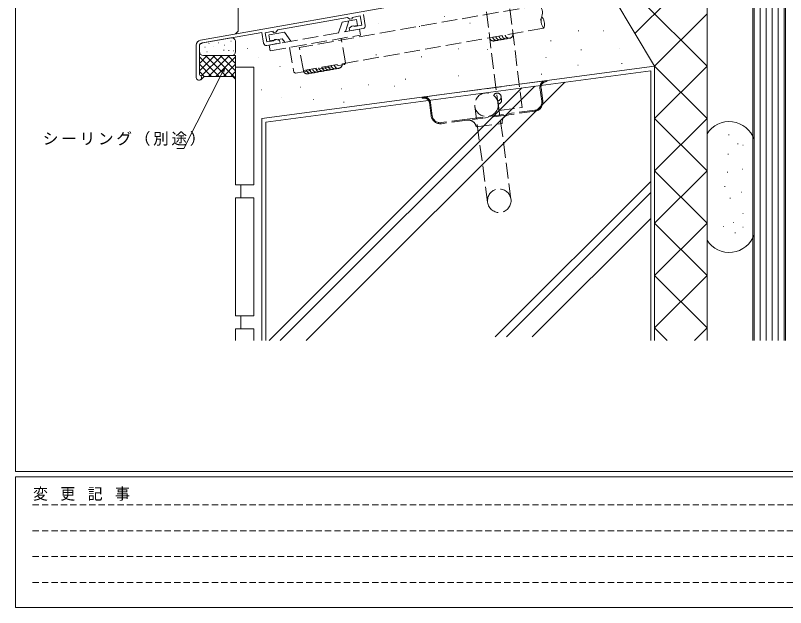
# Model space of a CAD drawing. Units: millimetres, scale not verified. Extents: x -594 to 539, y -420 to 386.
# Drawn here: x -590 to -296, y -420 to -193.7 of the extents above; entities that cross this region are included whole.
import ezdxf

# ---------------------------------------------------------------- set-up
doc = ezdxf.new("R2010")
doc.units = ezdxf.units.MM
doc.header["$LTSCALE"] = 2
doc.linetypes.add('DASHED1', pattern=[1.8, 1.2, -0.6])
doc.linetypes.add('DASHED3', pattern=[4, 3, -1])
for name, color, linetype, lineweight in [('0-1_YKK_ZWAK', 7, 'Continuous', 9), ('0-3_YKK_11', 7, 'Continuous', 9), ('0-5_YKK_13', 4, 'Continuous', 9), ('0-6_YKK_D', 6, 'Continuous', 9), ('0-7_YSS_K', 3, 'Continuous', 9)]:
    doc.layers.add(name, color=color, linetype=linetype, lineweight=lineweight)
doc.styles.add('ＭＳ ゴシック', font='')
doc.styles.get('ＭＳ ゴシック').set_extended_font_data('MS Gothic')

msp = doc.modelspace()

# ---------------------------------------------------------------- linework, layer by layer
at = {"layer": '0-1_YKK_ZWAK'}
for p, q in [((-590, -367.965), (-590, 382.035)), ((510, -367.965), (-590, -367.965)), ((-590, -419.965), (-590, -369.965)), ((456, -369.965), (-590, -369.965)), ((-590, -419.965), (456, -419.965))]:
    msp.add_line(p, q, dxfattribs=at)
at = {"layer": '0-1_YKK_ZWAK', "linetype": 'DASHED1'}
for p, q in [((-583.431, -380.697), (-228.87, -380.697)), ((-583.431, -390.595), (-228.87, -390.595)), ((-583.431, -400.493), (-228.87, -400.493)), ((-583.431, -410.391), (-228.87, -410.391))]:
    msp.add_line(p, q, dxfattribs=at)
at = {"layer": '0-3_YKK_11'}
for p, q in [((-434.153, -188.149), (-519.296, -203.162)), ((-461.387, -194.474), (-458.378, -193.943)), ((-458.378, -193.943), (-457.752, -197.488)), ((-456.42, -197.558), (-457.149, -193.422)), ((-489.845, -199.187), (-463.255, -194.499)), ((-463.255, -194.499), (-462.271, -195.188)), ((-462.271, -195.188), (-461.387, -195.032)), ((-461.387, -195.032), (-461.387, -194.474)), ((-494.618, -200.333), (-491.531, -199.789)), ((-491.531, -199.789), (-491.531, -200.347)), ((-490.535, -200.172), (-489.845, -199.187)), ((-461.53, -197.799), (-462.526, -198.635)), ((-462.526, -198.635), (-462.352, -199.62)), ((-462.352, -199.62), (-457.231, -198.717)), ((-460.866, -197.682), (-461.53, -197.799)), ((-460.64, -197.82), (-460.866, -197.682)), ((-460.414, -197.958), (-460.64, -197.82)), ((-457.752, -197.488), (-460.414, -197.958)), ((-519.088, -204.343), (-495.951, -200.264)), ((-495.951, -200.264), (-495.222, -204.4)), ((-493.993, -203.879), (-494.618, -200.333)), ((-491.531, -200.347), (-490.535, -200.172)), ((-490.337, -202.879), (-491.001, -202.996)), ((-489.116, -203.323), (-490.337, -202.879)), ((-520.949, -205.131), (-520.949, -217.453)), ((-519.749, -216.253), (-519.749, -205.131)), ((-494.063, -205.211), (-488.942, -204.308)), ((-491.331, -203.409), (-493.993, -203.879)), ((-491.166, -203.203), (-491.331, -203.409)), ((-491.001, -202.996), (-491.166, -203.203)), ((-488.942, -204.308), (-489.116, -203.323)), ((-519.564, -216.53), (-519.749, -216.253))]:
    msp.add_line(p, q, dxfattribs=at)
for centre, radius, start, end in [((-457.405, -197.732), 1, 280, 10), ((-518.949, -205.131), 2, 99.99998, 180.00002), ((-518.949, -205.131), 0.8, 99.99998, 180.00002), ((-494.237, -204.226), 1, 190.00002, 280), ((-519.949, -217.453), 1, 180.00002, 67.38011)]:
    msp.add_arc(centre, radius, start, end, dxfattribs=at)
at = {"layer": '0-5_YKK_13', "linetype": 'DASHED3'}
for p, q in [((-466.626, -200.373), (-465.295, -196.28)), ((-459.788, -195.309), (-465.295, -196.28)), ((-464.032, -199.916), (-462.701, -195.822)), ((-459.788, -195.309), (-459.389, -197.574)), ((-458.636, -198.964), (-493.104, -205.042)), ((-459.389, -197.574), (-461.057, -197.868)), ((-458.236, -201.229), (-458.636, -198.964)), ((-487.272, -200.155), (-493.272, -201.213)), ((-493.272, -201.213), (-492.872, -203.478)), ((-488.116, -202.639), (-492.872, -203.478)), ((-492.705, -207.307), (-458.236, -201.229)), ((-487.167, -203.995), (-488.116, -202.639)), ((-484.867, -203.589), (-487.272, -200.155)), ((-463.973, -211.887), (-465.622, -202.532)), ((-493.104, -205.042), (-492.705, -207.307)), ((-485.319, -206.005), (-483.669, -215.36)), ((-483.09, -215.766), (-464.378, -212.467)), ((-463.973, -211.887), (-464.378, -212.467)), ((-483.09, -215.766), (-483.669, -215.36)), ((-387.605, -219.112), (-387.109, -219.046)), ((-389.72, -221.411), (-389.046, -226.467)), ((-389.323, -221.359), (-388.649, -226.414)), ((-434.689, -225.386), (-434.193, -225.32)), ((-431.273, -232.093), (-431.946, -227.038)), ((-430.876, -232.041), (-431.55, -226.985)), ((-409.719, -265.136), (-414.607, -228.46)), ((-400.798, -263.947), (-405.685, -227.272)), ((-417.481, -233.383), (-401.622, -231.27)), ((-401.569, -231.666), (-417.429, -233.78)), ((-391.709, -229.949), (-401.622, -231.27)), ((-391.656, -230.346), (-401.569, -231.666)), ((-417.481, -233.383), (-427.394, -234.704)), ((-417.429, -233.78), (-427.341, -235.101)), ((-414.059, -236.357), (-404.146, -235.036))]:
    msp.add_line(p, q, dxfattribs=at)
for points in [[(-434.689, -225.386), (-434.741, -224.989), (-434.246, -224.923), (-387.658, -218.715)], [(-387.658, -218.715), (-387.162, -218.649), (-387.109, -219.046)]]:
    msp.add_lwpolyline(points, dxfattribs=at)
msp.add_circle((-410.146, -227.866), 4.5, dxfattribs=at)
for centre, radius, start, end in [((-387.341, -221.094), 2.4, 97.59, 187.59), ((-387.341, -221.094), 2, 97.59, 187.59), ((-433.929, -227.302), 2.4, 7.59, 97.59), ((-433.929, -227.302), 2, 7.59, 97.59), ((-392.119, -226.876), 3.5, 277.59, 7.59), ((-392.119, -226.876), 3.1, 277.59, 7.59), ((-427.803, -231.631), 3.5, 187.59, 277.59), ((-427.803, -231.631), 3.1, 187.59, 277.59), ((-401.173, -234.64), 3, 97.59, 187.59), ((-417.032, -236.753), 3, 7.59, 97.59), ((-405.259, -264.542), 4.5, 7.59, 187.59), ((-405.259, -264.542), 4.5, 187.59, 7.59)]:
    msp.add_arc(centre, radius, start, end, dxfattribs=at)
at = {"layer": '0-6_YKK_D'}
for p, q in [((-511.197, -214.95), (-510.024, -213.638)), ((-510.024, -213.638), (-510.791, -215.156)), ((-510.024, -213.638), (-510.384, -215.361)), ((-510.791, -215.156), (-525.659, -244.576)), ((-525.659, -244.576), (-528.359, -244.576))]:
    msp.add_line(p, q, dxfattribs=at)
at = {"layer": '0-7_YSS_K'}
for p, q in [((-308.454, -143.149), (-308.455, -317.965)), ((-307.954, -143.649), (-307.955, -317.965)), ((-305.654, -143.649), (-305.655, -317.965)), ((-303.354, -143.649), (-303.355, -317.965)), ((-301.054, -143.649), (-301.055, -317.965)), ((-298.754, -143.649), (-298.755, -317.965)), ((-296.455, -317.965), (-296.454, -143.649)), ((-295.955, -317.965), (-295.954, -143.149)), ((-325.954, -213.152), (-325.954, -148.149)), ((-376.102, -163.004), (-325.954, -213.152)), ((-375.953, -163.149), (-345.952, -213.152)), ((-325.954, -173.156), (-353.451, -200.653)), ((-504.951, -186.578), (-504.951, -199.809)), ((-325.954, -193.154), (-345.952, -213.152)), ((-451.305, -196.732), (-451.205, -196.732)), ((-426.245, -194.163), (-426.145, -194.163)), ((-416.531, -196.723), (-416.331, -196.723)), ((-389.597, -195.475), (-389.397, -195.475)), ((-504.951, -199.809), (-505.951, -200.809)), ((-435.796, -197.972), (-435.596, -197.972)), ((-375.149, -199.577), (-374.949, -199.577)), ((-365.517, -199.577), (-365.317, -199.577)), ((-518.51, -204.242), (-507.712, -202.338)), ((-519.749, -207.549), (-519.749, -205.719)), ((-517.636, -205.819), (-517.536, -205.819)), ((-516.093, -204.529), (-515.993, -204.529)), ((-516.093, -204.529), (-515.993, -204.529)), ((-514.3, -205.747), (-514.2, -205.747)), ((-512.542, -204.17), (-512.442, -204.17)), ((-510.282, -205.138), (-510.182, -205.138)), ((-507.699, -203.632), (-507.599, -203.632)), ((-505.952, -203.815), (-505.952, -207.549)), ((-385.673, -203.502), (-385.473, -203.502)), ((-516.977, -207.658), (-516.777, -207.658)), ((-510.52, -207.053), (-510.32, -207.053)), ((-508.623, -207.093), (-508.423, -207.093)), ((-506.838, -207.217), (-506.738, -207.217)), ((-501.425, -206.364), (-501.325, -206.364)), ((-420.991, -206.534), (-420.791, -206.534)), ((-409.932, -206.712), (-409.732, -206.712)), ((-374.079, -206.891), (-373.879, -206.891)), ((-359.417, -206.364), (-359.317, -206.364)), ((-519.749, -214.878), (-513.92, -209.049)), ((-519.749, -212.05), (-516.748, -209.049)), ((-519.749, -209.57), (-512.268, -217.051)), ((-519.053, -217.01), (-511.091, -209.049)), ((-518.249, -209.049), (-505.952, -209.049)), ((-517.442, -209.049), (-509.439, -217.051)), ((-516.265, -217.051), (-508.263, -209.049)), ((-514.614, -209.049), (-505.954, -217.709)), ((-513.437, -217.051), (-505.952, -209.566)), ((-511.785, -209.049), (-505.952, -214.882)), ((-508.957, -209.049), (-505.952, -212.054)), ((-505.952, -209.049), (-505.952, -218.051)), ((-497.356, -210.002), (-497.256, -210.002)), ((-452.384, -208.853), (-452.184, -208.853)), ((-435.082, -209.566), (-434.882, -209.566)), ((-387.476, -209.788), (-387.376, -209.788)), ((-519.749, -212.398), (-515.096, -217.051)), ((-510.608, -217.051), (-505.952, -212.394)), ((-505.952, -213.453), (-498.952, -213.453)), ((-505.952, -213.453), (-505.952, -258.453)), ((-498.952, -213.453), (-498.952, -258.453)), ((-495.952, -233.152), (-345.952, -213.152)), ((-489.002, -213.213), (-488.902, -213.213)), ((-375.267, -212.785), (-375.167, -212.785)), ((-358.56, -212.064), (-358.36, -212.064)), ((-345.952, -317.965), (-345.952, -213.152)), ((-345.952, -213.152), (-345.952, -317.965)), ((-345.952, -213.152), (-325.954, -233.15)), ((-325.954, -213.152), (-345.952, -233.15)), ((-325.954, -213.152), (-325.954, -317.965)), ((-519.749, -215.227), (-517.925, -217.051)), ((-517.941, -217.051), (-519.246, -218.356)), ((-507.78, -217.051), (-505.952, -215.223)), ((-347.452, -214.865), (-494.452, -234.465)), ((-420.991, -216.88), (-420.791, -216.88)), ((-389.24, -216.166), (-389.04, -216.166)), ((-347.452, -214.923), (-347.452, -317.965)), ((-380.276, -219.242), (-478.999, -317.965)), ((-455.238, -220.269), (-455.038, -220.269)), ((-441.147, -218.128), (-440.947, -218.128)), ((-496.07, -222.203), (-495.97, -222.203)), ((-396.594, -221.418), (-493.141, -317.965)), ((-391.699, -220.765), (-488.899, -317.965)), ((-481.291, -221.132), (-481.191, -221.132)), ((-465.655, -221.775), (-465.555, -221.775)), ((-445.428, -220.804), (-445.228, -220.804)), ((-488.574, -225.199), (-488.474, -225.199)), ((-476.151, -225.841), (-476.051, -225.841)), ((-464.692, -226.869), (-464.492, -226.869)), ((-495.952, -317.965), (-495.952, -233.152)), ((-494.452, -234.465), (-494.452, -317.965)), ((-325.954, -233.15), (-345.952, -253.148)), ((-345.952, -233.15), (-325.954, -253.148)), ((-325.954, -279.563), (-325.954, -239.027)), ((-317.739, -239.412), (-317.539, -239.412)), ((-314.294, -242.857), (-314.094, -242.857)), ((-312.326, -243.349), (-312.126, -243.349)), ((-307.954, -277.418), (-307.954, -241.173)), ((-317.985, -246.794), (-317.785, -246.794)), ((-312.572, -252.453), (-312.372, -252.453)), ((-325.954, -253.148), (-345.952, -273.146)), ((-345.952, -253.148), (-325.954, -273.146)), ((-318.231, -253.683), (-318.031, -253.683)), ((-498.952, -258.453), (-505.952, -258.453)), ((-503.952, -258.453), (-503.952, -263.453)), ((-347.452, -257.128), (-406.789, -316.465)), ((-347.452, -261.371), (-402.546, -316.465)), ((-319.216, -259.097), (-319.016, -259.097)), ((-312.818, -261.311), (-312.618, -261.311)), ((-498.952, -263.453), (-505.952, -263.453)), ((-505.952, -263.453), (-505.952, -308.453)), ((-498.952, -263.453), (-498.952, -308.453)), ((-317.247, -263.526), (-317.047, -263.526)), ((-312.326, -269.431), (-312.126, -269.431)), ((-347.452, -271.27), (-392.646, -316.465)), ((-325.954, -273.146), (-345.952, -293.144)), ((-345.952, -273.146), (-325.954, -293.144)), ((-316.017, -272.876), (-315.817, -272.876)), ((-319.708, -274.353), (-319.508, -274.353)), ((-312.326, -274.599), (-312.126, -274.599)), ((-315.279, -276.813), (-315.079, -276.813)), ((-325.954, -293.144), (-345.952, -313.142)), ((-345.952, -293.144), (-325.954, -313.142)), ((-498.952, -308.453), (-505.952, -308.453)), ((-503.952, -308.453), (-503.952, -313.453)), ((-498.952, -313.453), (-505.952, -313.453)), ((-505.952, -313.453), (-505.952, -317.965)), ((-498.952, -313.453), (-498.952, -317.965)), ((-345.952, -313.142), (-341.129, -317.965)), ((-325.954, -313.142), (-330.776, -317.965))]:
    msp.add_line(p, q, dxfattribs=at)
at = {"layer": '0-7_YSS_K', "linetype": 'DASHED3'}
for p, q in [((-396.516, -228.934), (-403.149, -176.007)), ((-405.446, -230.053), (-412.079, -177.126)), ((-389.835, -189.773), (-481.626, -205.959)), ((-388.272, -198.637), (-480.064, -214.822)), ((-480.06, -214.821), (-481.623, -205.958)), ((-405.446, -230.053), (-396.516, -228.934))]:
    msp.add_line(p, q, dxfattribs=at)
at = {"layer": '0-7_YSS_K'}
msp.add_lwpolyline([(-517.941, -217.051), (-506.952, -217.051), (-505.952, -218.051)], dxfattribs=at)
at = {"layer": '0-7_YSS_K', "linetype": 'DASHED3'}
for centre, radius, start, end in [((-393.283, -192.666), 4.5, 340.0002, 40.00015), ((-384.825, -195.744), 4.5, 160.00015, 220.0002), ((-392.501, -197.097), 4.5, 340.00015, 40.0002), ((-407.45, -202.018), 1.5, 190.00009, 303.57828), ((-406.268, -201.81), 1.5, 190.00009, 303.57828), ((-405.086, -201.601), 1.5, 190.00009, 303.57828), ((-403.904, -201.393), 1.5, 190.00009, 303.57828), ((-402.723, -201.184), 1.5, 190.00009, 303.57828), ((-401.541, -200.976), 1.5, 190.00009, 10.00009), ((-477.405, -214.353), 1.5, 190.00009, 303.57828), ((-476.223, -214.145), 1.5, 190.00009, 303.57828), ((-475.041, -213.936), 1.5, 190.00009, 303.57828), ((-473.859, -213.728), 1.5, 190.00009, 303.57828), ((-472.678, -213.52), 1.5, 190.00009, 303.57828), ((-471.496, -213.311), 1.5, 190.00009, 303.57828), ((-470.314, -213.103), 1.5, 190.00009, 303.57828), ((-469.132, -212.894), 1.5, 190.00009, 303.57828), ((-467.95, -212.686), 1.5, 190.00009, 303.57828), ((-466.769, -212.478), 1.5, 190.00009, 10.00009), ((-478.586, -214.561), 1.5, 190.00009, 303.57828), ((-406.042, -224.918), 1.5, 278.48982, 155.48543), ((-405.865, -226.105), 1.5, 278.48982, 32.06799)]:
    msp.add_arc(centre, radius, start, end, dxfattribs=at)
at = {"layer": '0-7_YSS_K'}
for centre, radius, start, end in [((-507.452, -203.815), 1.5, 0, 100), ((-518.249, -205.719), 1.5, 100, 180), ((-518.249, -207.549), 1.5, 180, 270), ((-507.452, -207.549), 1.5, 270, 0), ((-317.454, -244.295), 10, 18.19487, 148.21165), ((-317.454, -274.295), 10, 211.78833, 341.80511)]:
    msp.add_arc(centre, radius, start, end, dxfattribs=at)

# ---------------------------------------------------------------- texts
at = {"layer": '0-1_YKK_ZWAK', "insert": (-583.265, -379.174), "char_height": 4.399, "attachment_point": 7, "style": 'ＭＳ ゴシック'}
msp.add_mtext('\\T1.22;\\W0.95;変\\~更\\~記\\~事', dxfattribs=at)
at = {"layer": '0-6_YKK_D', "color": 7, "insert": (-579.559, -243.576), "char_height": 4.399, "attachment_point": 7, "style": 'ＭＳ ゴシック'}
msp.add_mtext('\\T1.17;シーリング（別途）', dxfattribs=at)

doc.saveas('drawing.dxf')
